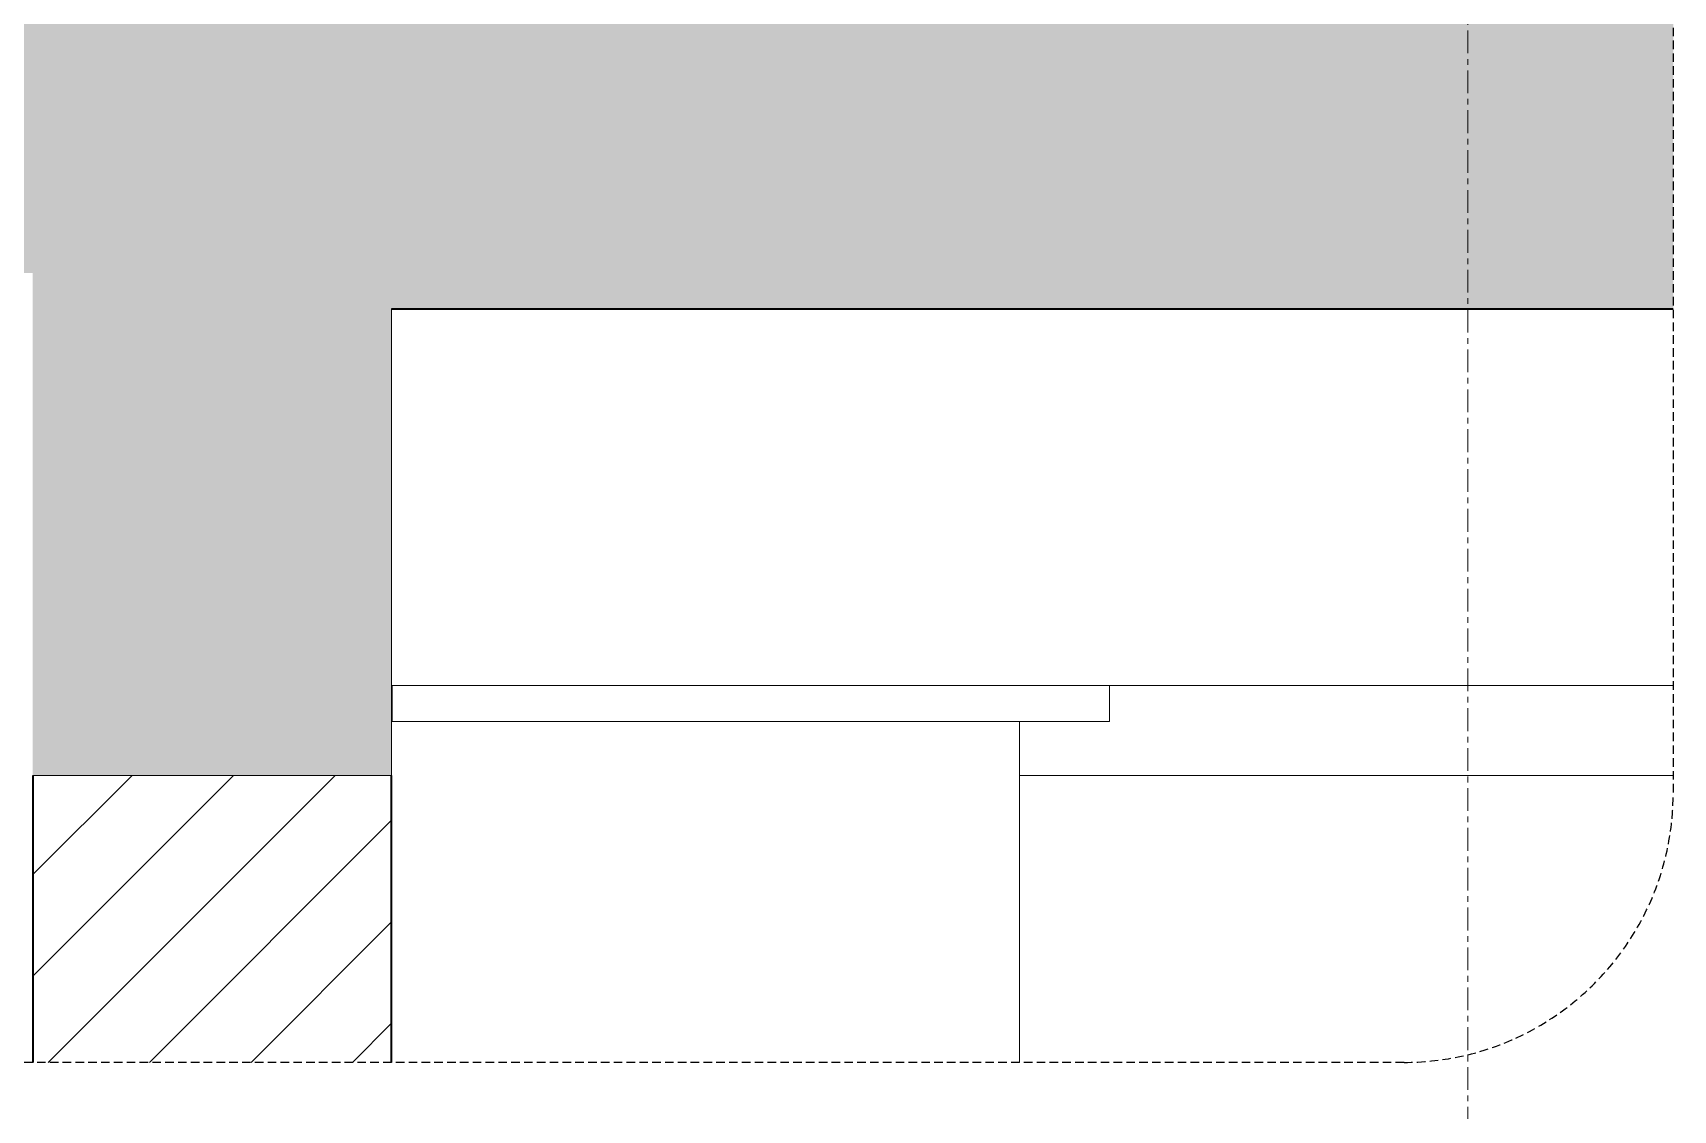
# Model space of a CAD drawing. Header units: millimetres. Extents: x 32270 to 221883, y 3811 to 78637.
# Drawn here: x 54403 to 55317, y 4913 to 5514 of the extents above; entities that cross this region are included whole.
import ezdxf

# ---------------------------------------------------------------- set-up
doc = ezdxf.new("R2010")
doc.units = ezdxf.units.MM
doc.linetypes.add('Grid Line', pattern=[22.225, 12.7, -3.175, 3.175, -3.175])
doc.linetypes.add('Hidden', pattern=[7.14375, 4.7625, -2.38125])
for name, color, linetype, lineweight in [('0-4', 90, 'Continuous', 5), ('A-DETL-GENF', 92, 'Continuous', 18), ('A-DETL-GENF-3', 92, 'Hidden', 25), ('A-DETL-GENF-4', 9, 'Continuous', 18), ('A-DETL-MEDM', 33, 'Continuous', 35), ('A-DETL-THIN', 151, 'Continuous', 18), ('A-WALL', 113, 'Continuous', 18), ('A-WALL-2', 7, 'Continuous', 35), ('A-WALL-PATT-2', 111, 'Continuous', 18), ('S-BEAM-1', 250, 'Continuous', 18), ('S-GRID-1', 1, 'Grid Line', 9)]:
    doc.layers.add(name, color=color, linetype=linetype, lineweight=lineweight)

# ---------------------------------------------------------------- blocks, each defined once
blk = doc.blocks.new('NCV_TKTC_KET CAU_rvt-2-TKCS_CĂN HỘ LOẠI 3A - MẶT CẮT 1')
at = {"layer": 'S-BEAM-1'}
for p, q in [((42052.64, 5150), (42766.99, 5150)), ((42052.99, 5130), (42052.99, 5150)), ((42452.74, 5150), (42452.74, 5130)), ((42302.74, 5130), (42052.99, 5130)), ((42452.74, 5130), (42302.74, 5130)), ((42402.64, 5100), (42766.99, 5100))]:
    blk.add_line(p, q, dxfattribs=at)
blk = doc.blocks.new('BORDER VIEW - BORDER VIEW-3699927-TKCS_CĂN HỘ LOẠI 3A - MẶT CẮT 1')
at = {"layer": 'A-DETL-GENF-3'}
for p, q in [((42766.99, 9238.64), (42766.99, 5090)), ((42616.99, 4940), (33422.56, 4940))]:
    blk.add_line(p, q, dxfattribs=at)
blk.add_arc((42616.99, 5090), 150, 270, 0, dxfattribs=at)

msp = doc.modelspace()

# ---------------------------------------------------------------- hatches: boundary and pattern name
at = {"layer": 'A-DETL-GENF-4'}
h = msp.add_hatch(dxfattribs=at)
h.set_pattern_fill('FP_3', color=256, style=0, pattern_type=2)
h.set_pattern_definition([(50, (50242.38, 15875), (364.368, -31.878), [38.1, -419.1]), (355, (50242.4, 15875), (-70.486, 382.113), [30.48, -335.28]), (100.451, (50272.75, 15872.34), (293.885, 350.233), [32.38, -356.18]), (46.184, (50242.4, 15976.6), (542.158, -84.086), [57.15, -628.65]), (96.636, (50287.56, 15969.6), (474.805, 494.855), [48.57, -534.27]), (351.184, (50242.4, 15976.6), (474.81, 494.85), [45.72, -502.92]), (21, (50293.18, 15951.2), (303.2285, -204.5305), [38.1, -419.1]), (326, (50293.2, 15951.2), (123.604, 368.376), [30.48, -335.28]), (71.451, (50318.45, 15934.16), (426.834, 163.843), [32.38, -356.18]), (37.5, (50242.38, 15875), (6.1766, 169.1102), [3.353, -327.863, 3.353, -337.007, -336.55]), (37.5, (50242.38, 15875), (6.1766, 169.1102), [-671.576, 3.353, -333.197]), (7.5, (50242.38, 15875), (133.639, 200.3615), [3.353, -190.703, 3.353, -320.243, -128.27]), (7.5, (50242.38, 15875), (133.639, 200.3615), [-517.652, 3.353, -124.917]), (327.5, (50129.1, 15875), (271.1818, -11.4584), [3.353, -123.647, 3.353, -392.887, -525.78]), (327.5, (50129.1, 15875), (271.1818, -11.4584), [-523.24, 3.353, -522.427]), (317.5, (50078.3, 15875), (296.2585, 50.853), [3.353, -161.747, 3.353, -259.791, -373.38]), (317.5, (50078.3, 15875), (296.2585, 50.853), [-428.244, 3.353, -370.027]), (45, (50242.38, 15875), (-125.7236, 125.7236), []), (45, (50242.38, 16065.5), (-125.7236, 125.7236), [])])
h.paths.add_polyline_path([(50802.61, 4950), (50802.61, 5380), (54402.69, 5380), (54402.69, 5100), (54602.69, 5100), (54602.69, 5360), (55317.04, 5360), (55317.04, 5530), (54602.69, 5530), (54602.69, 5550), (46402.61, 5550), (46402.61, 5700), (46202.61, 5700), (46202.61, 4950), (46502.61, 4950), (46502.61, 5380), (50502.69, 5380), (50502.69, 4950), (50568.19, 4950)])
h.paths.add_polyline_path([(54583.7, 7800), (54602.69, 7800), (54602.69, 7900), (54402.69, 7900), (54402.69, 7800), (54416.39, 7800)])
h.paths.add_polyline_path([(47602.61, 8000), (47602.61, 8100), (47402.61, 8100), (47402.61, 8000)])
h.paths.add_polyline_path([(50502.69, 8350), (50802.61, 8350), (50802.61, 8785), (54402.69, 8785), (54402.69, 8500), (54602.69, 8500), (54602.69, 8760), (55317.04, 8760), (55317.04, 8930), (54602.69, 8930), (54602.69, 8950), (46402.61, 8950), (46402.61, 9100), (46202.61, 9100), (46202.61, 8350), (46502.61, 8350), (46502.61, 8780), (50502.69, 8780), (50502.69, 8432.25)])
at = {"layer": 'A-WALL-PATT-2'}
h = msp.add_hatch(dxfattribs=at)
h.set_pattern_fill('FP_8', color=256, style=0, pattern_type=2)
h.set_pattern_definition([(45, (50242.384, 15875), (-28.28427, 28.28427), [])])
h.paths.add_polyline_path([(54402.69, 4940), (54602.69, 4940), (54602.69, 5100), (54402.69, 5100)])

# ---------------------------------------------------------------- linework, layer by layer
at = {"layer": 'A-DETL-MEDM'}
for p, q in [((54602.69, 5360), (55238.19, 5360)), ((55238.19, 5360), (55317.04, 5360))]:
    msp.add_line(p, q, dxfattribs=at)
at = {"layer": 'A-DETL-THIN'}
for p, q in [((54602.69, 5100), (54602.69, 5360)), ((54402.69, 5100), (54602.69, 5100))]:
    msp.add_line(p, q, dxfattribs=at)
at = {"layer": 'A-WALL'}
msp.add_line((54952.69, 4940), (54952.69, 5130), dxfattribs=at)
at = {"layer": 'A-WALL-2'}
for p, q in [((54402.69, 5100), (54402.69, 4940)), ((54602.69, 4940), (54602.69, 5100))]:
    msp.add_line(p, q, dxfattribs=at)
at = {"layer": 'S-GRID-1'}
msp.add_line((55202.61, 4302.35), (55202.61, 5552.35), dxfattribs=at)

# ---------------------------------------------------------------- block references
at = {"layer": '0-4'}
msp.add_blockref('NCV_TKTC_KET CAU_rvt-2-TKCS_CĂN HỘ LOẠI 3A - MẶT CẮT 1', (12550.05, 0), dxfattribs=at)
at = {"layer": 'A-DETL-GENF'}
msp.add_blockref('BORDER VIEW - BORDER VIEW-3699927-TKCS_CĂN HỘ LOẠI 3A - MẶT CẮT 1', (12550.05, 0), dxfattribs=at)

doc.saveas('drawing.dxf')
